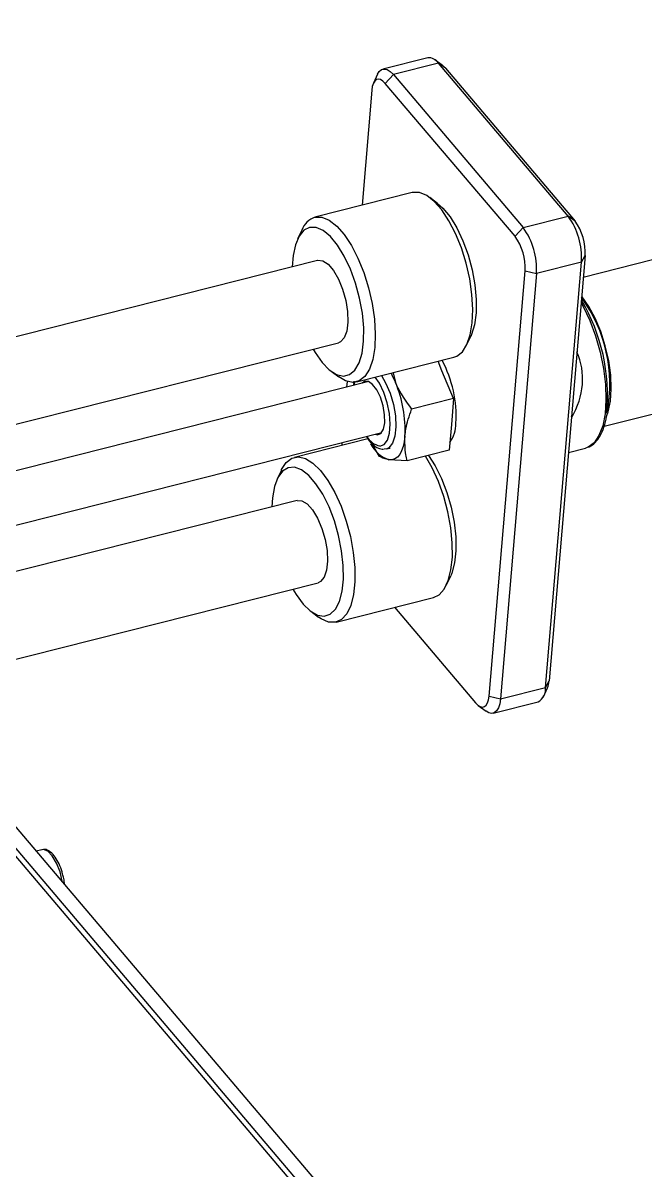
# Model space of a CAD drawing. Header units: millimetres. Extents: x 15 to 415, y 5 to 292.
# Drawn here: x 184.24 to 198.9, y 146.87 to 173.88 of the extents above; entities that cross this region are included whole.
import ezdxf

# ---------------------------------------------------------------- set-up
doc = ezdxf.new("R2010")
doc.units = ezdxf.units.MM
doc.layers.get('0').update_dxf_attribs({"lineweight": 5})

msp = doc.modelspace()

# ---------------------------------------------------------------- linework, layer by layer
at = {"color": 18, "linetype": 'Continuous', "lineweight": 25, "true_color": 0x000000}
for p, q in [((221.148, 173.88), (197.44, 167.888)), ((221.148, 173.88), (197.44, 167.888)), ((193.777, 173.059), (192.716, 172.791)), ((194.028, 172.93), (192.967, 172.662)), ((194.126, 172.875), (193.942, 173.012)), ((197.084, 169.329), (194.028, 172.93)), ((194.191, 172.813), (194.028, 172.93)), ((192.593, 172.671), (192.496, 172.463)), ((192.967, 172.662), (192.777, 172.455)), ((192.967, 172.662), (196.023, 169.061)), ((194.191, 172.813), (197.247, 169.212)), ((195.833, 168.855), (192.777, 172.455)), ((192.458, 172.298), (192.228, 169.585)), ((197.932, 164.381), (222.011, 170.467)), ((197.932, 164.381), (222.011, 170.467)), ((193.412, 169.884), (191.115, 169.303)), ((194.009, 169.629), (193.825, 169.766)), ((196.023, 169.061), (197.084, 169.329)), ((197.247, 169.212), (197.084, 169.329)), ((190.807, 169.003), (190.71, 168.795)), ((195.833, 168.855), (196.023, 169.061)), ((197.484, 168.4), (196.635, 158.384)), ((197.399, 168.246), (197.484, 168.4)), ((191.183, 168.289), (181.434, 165.825)), ((195.222, 158.027), (196.07, 168.043)), ((196.07, 168.043), (196.339, 167.978)), ((197.399, 168.246), (196.339, 167.978)), ((196.551, 158.23), (197.399, 168.246)), ((196.339, 167.978), (195.491, 157.962)), ((194.7, 166.305), (194.797, 166.514)), ((182.026, 163.912), (191.673, 166.35)), ((192.095, 165.425), (194.392, 166.006)), ((194.112, 165.69), (194.019, 165.911)), ((191.498, 165.68), (191.682, 165.543)), ((192.958, 165.643), (193.016, 165.413)), ((194.387, 165.033), (194.112, 165.69)), ((192.387, 165.435), (181.931, 162.792)), ((191.877, 165.437), (191.866, 165.303)), ((192.037, 165.442), (192.028, 165.344)), ((194.387, 165.033), (193.394, 164.782)), ((194.387, 165.033), (194.336, 164.426)), ((197.161, 164.59), (197.169, 164.592)), ((197.169, 164.592), (197.163, 164.62)), ((194.336, 164.426), (194.284, 163.82)), ((181.821, 161.485), (192.691, 164.232)), ((192.364, 164.086), (190.636, 163.649)), ((191.755, 163.996), (191.749, 163.93)), ((192.431, 163.97), (192.46, 163.924)), ((192.638, 163.672), (192.48, 163.936)), ((192.812, 163.851), (192.753, 163.842)), ((192.799, 163.847), (192.888, 163.87)), ((194.284, 163.82), (193.291, 163.569)), ((197.091, 163.767), (197.495, 163.869)), ((193.291, 163.569), (192.862, 163.595)), ((190.329, 163.349), (190.232, 163.141)), ((190.704, 162.635), (182.507, 160.563)), ((190.121, 162.697), (190.107, 162.484)), ((194.221, 160.651), (194.318, 160.86)), ((183.108, 158.652), (191.194, 160.696)), ((191.616, 159.771), (193.914, 160.351)), ((191.019, 160.026), (191.203, 159.888)), ((192.993, 160.119), (194.903, 157.869)), ((196.551, 158.23), (196.635, 158.384)), ((195.491, 157.962), (196.551, 158.23)), ((196.5, 158.011), (196.597, 158.219)), ((194.967, 157.807), (195.151, 157.67)), ((195.222, 158.027), (195.491, 157.962)), ((195.316, 157.623), (196.377, 157.891)), ((183.113, 156.07), (194.689, 142.431)), ((194.322, 142.18), (182.845, 155.703)), ((182.871, 155.849), (194.336, 142.342)), ((184.686, 154.411), (184.55, 154.377))]:
    msp.add_line(p, q, dxfattribs=at)
at = {"color": 18, "linetype": 'Continuous', "lineweight": 25, "true_color": 0x000000, "flags": 128}
for points in [[(192.593, 172.671), (192.635, 172.737), (192.689, 172.781), (192.752, 172.795), (192.821, 172.78), (192.894, 172.734), (192.967, 172.662)], [(194.126, 172.875), (194.136, 172.867), (194.191, 172.813)], [(192.777, 172.455), (192.722, 172.51), (192.667, 172.544), (192.615, 172.556), (192.568, 172.545), (192.527, 172.512), (192.495, 172.459), (192.471, 172.386), (192.458, 172.298)], [(194.392, 166.006), (194.46, 166.031), (194.592, 166.135), (194.699, 166.305), (194.778, 166.534), (194.825, 166.814), (194.838, 167.135), (194.818, 167.485), (194.765, 167.852), (194.68, 168.222), (194.568, 168.582), (194.431, 168.919), (194.275, 169.221), (194.106, 169.477), (193.929, 169.677), (193.752, 169.815), (193.58, 169.885), (193.419, 169.886)], [(194.009, 169.629), (194.134, 169.518), (194.302, 169.314), (194.461, 169.055), (194.605, 168.752), (194.726, 168.419), (194.822, 168.067), (194.887, 167.713), (194.918, 167.37), (194.916, 167.052), (194.879, 166.773), (194.81, 166.543), (194.797, 166.514)], [(191.122, 169.305), (191.282, 169.305), (191.454, 169.235), (191.632, 169.097), (191.808, 168.896), (191.978, 168.64), (192.133, 168.339), (192.27, 168.001), (192.383, 167.641), (192.467, 167.271), (192.52, 166.904), (192.541, 166.554), (192.527, 166.233), (192.48, 165.953), (192.402, 165.724), (192.294, 165.554), (192.162, 165.45), (192.01, 165.415), (191.842, 165.45), (191.682, 165.543)], [(190.993, 169.066), (190.857, 168.997), (190.744, 168.859), (190.659, 168.658), (190.605, 168.402), (190.586, 168.138)], [(191.076, 166.199), (191.124, 166.119), (191.288, 165.886), (191.458, 165.712), (191.627, 165.603), (191.788, 165.565), (191.934, 165.599), (192.059, 165.703), (192.158, 165.873), (192.228, 166.103), (192.265, 166.382), (192.267, 166.7), (192.236, 167.043), (192.171, 167.397), (192.075, 167.748), (191.954, 168.082), (191.81, 168.385), (191.651, 168.643), (191.483, 168.848), (191.313, 168.99), (191.147, 169.064), (190.993, 169.066), (190.993, 169.066)], [(191.186, 168.29), (191.304, 168.279), (191.43, 168.197), (191.556, 168.049), (191.673, 167.848), (191.771, 167.607), (191.844, 167.345), (191.887, 167.082), (191.895, 166.835), (191.868, 166.625), (191.809, 166.466), (191.722, 166.371), (191.673, 166.35)], [(197.389, 167.289), (197.437, 167.203), (197.592, 166.872), (197.727, 166.51), (197.835, 166.13), (197.914, 165.743), (197.961, 165.363), (197.974, 165.004), (197.953, 164.677), (197.898, 164.393), (197.811, 164.162), (197.696, 163.993), (197.556, 163.89), (197.495, 163.869)], [(197.989, 164.612), (198.028, 164.72), (198.081, 164.97), (198.1, 165.263), (198.086, 165.588), (198.039, 165.93), (197.96, 166.277), (197.854, 166.614), (197.724, 166.927), (197.575, 167.203), (197.415, 167.431), (197.403, 167.446)], [(192.912, 165.632), (192.95, 165.557), (193.016, 165.413)], [(192.048, 165.417), (192.047, 165.407), (192.038, 165.346)], [(192.535, 164.193), (192.591, 164.18), (192.673, 164.213), (192.732, 164.311), (192.762, 164.463), (192.76, 164.653), (192.725, 164.861), (192.661, 165.064), (192.576, 165.239), (192.478, 165.369), (192.379, 165.438), (192.288, 165.44), (192.231, 165.395)], [(192.644, 163.917), (192.747, 163.951), (192.826, 164.056), (192.876, 164.221), (192.892, 164.435), (192.873, 164.679), (192.821, 164.934), (192.74, 165.18), (192.636, 165.396), (192.54, 165.538)], [(192.685, 165.574), (192.785, 165.403), (192.889, 165.162), (192.967, 164.896), (193.014, 164.626), (193.027, 164.372), (193.004, 164.152), (192.948, 163.983), (192.862, 163.877), (192.812, 163.851)], [(193.24, 164.149), (193.223, 164.018), (193.196, 163.902), (193.16, 163.801), (193.115, 163.719), (193.061, 163.657), (193.001, 163.615), (192.934, 163.594), (192.862, 163.595)], [(190.329, 163.349), (190.334, 163.36), (190.443, 163.527), (190.576, 163.628), (190.73, 163.659), (190.897, 163.62), (191.073, 163.512), (191.251, 163.339), (191.424, 163.107), (191.587, 162.824), (191.733, 162.502), (191.857, 162.15), (191.954, 161.783), (192.022, 161.413), (192.057, 161.054), (192.059, 160.718), (192.026, 160.418), (191.962, 160.165), (191.867, 159.968), (191.745, 159.834), (191.601, 159.767), (191.44, 159.771), (191.267, 159.845), (191.203, 159.888)], [(193.914, 160.351), (194.043, 160.414), (194.165, 160.549), (194.259, 160.746), (194.324, 160.999), (194.356, 161.299), (194.355, 161.634), (194.319, 161.993), (194.252, 162.363), (194.154, 162.731), (194.03, 163.082), (193.884, 163.405), (193.727, 163.679)], [(193.797, 163.697), (193.955, 163.45), (194.102, 163.154), (194.228, 162.825), (194.328, 162.476), (194.399, 162.121), (194.437, 161.775), (194.44, 161.452), (194.409, 161.165), (194.345, 160.926), (194.318, 160.86)], [(190.597, 160.545), (190.673, 160.419), (190.839, 160.196), (191.01, 160.033), (191.178, 159.937), (191.336, 159.911), (191.479, 159.958), (191.6, 160.074), (191.694, 160.256), (191.758, 160.495), (191.789, 160.782), (191.785, 161.105), (191.748, 161.451), (191.677, 161.806), (191.577, 162.155), (191.451, 162.484), (191.304, 162.78), (191.143, 163.03), (190.974, 163.224), (190.804, 163.354), (190.64, 163.415), (190.489, 163.405), (190.356, 163.323), (190.248, 163.173), (190.168, 162.962), (190.121, 162.697), (190.121, 162.697)], [(190.704, 162.635), (190.812, 162.629), (190.938, 162.554), (191.065, 162.412), (191.183, 162.216), (191.284, 161.978), (191.36, 161.718), (191.405, 161.453), (191.417, 161.204), (191.394, 160.99), (191.338, 160.825), (191.253, 160.723), (191.194, 160.696)], [(194.903, 157.869), (194.958, 157.815), (195.012, 157.781), (195.064, 157.769), (195.111, 157.78), (195.152, 157.812), (195.185, 157.866), (195.208, 157.938), (195.222, 158.027)], [(195.491, 157.962), (195.473, 157.844), (195.442, 157.748), (195.398, 157.677), (195.344, 157.633), (195.281, 157.619), (195.212, 157.634), (195.151, 157.67)], [(185.169, 153.648), (185.166, 153.666), (185.113, 153.89), (185.032, 154.097), (184.932, 154.265), (184.825, 154.375), (184.721, 154.415), (184.686, 154.411)]]:
    msp.add_lwpolyline(points, dxfattribs=at)
at = {"color": 18, "linetype": 'Continuous', "lineweight": 25, "true_color": 0x000000}
for centre, radius, start, end in [((193.799, 172.795), 0.265, 30.5767, 94.8315), ((191.285, 168.82), 0.511, 108.6252, 159.0018), ((195.75, 168.353), 1.653, 356.3147, 36.2006), ((196.246, 168.48), 1.24, 356.3145, 36.2008), ((194.832, 168.122), 1.24, 356.3145, 36.2008), ((194.689, 168.085), 1.653, 356.3147, 36.2006), ((193.673, 165.132), 4.336, 354.164, 30.8473), ((194.627, 165.375), 3.44, 349.0719, 36.2965), ((191.633, 164.609), 2.813, 356.8184, 28.1264), ((190.399, 164.298), 2.844, 357.0064, 23.0902), ((193.625, 164.46), 0.817, 325.6896, 359.4864), ((192.751, 164.374), 0.469, 209.3173, 256.8556), ((193.115, 164.32), 0.768, 207.0852, 250.728), ((196.177, 158.405), 0.459, 336.1816, 357.3768), ((196.206, 158.193), 0.347, 299.4631, 6.1106)]:
    msp.add_arc(centre, radius, start, end, dxfattribs=at)
msp.add_ellipse((194.582, 165.35), major_axis=(2.833, 0.326), ratio=0.74891, start_param=5.76968, end_param=6.504711, dxfattribs=at)
for points, knots in [([(193.016, 165.413), (193.022, 165.398), (193.117, 165.176), (193.26, 164.972), (193.394, 164.782)], [0, 0, 0, 0, 0.070215, 1, 1, 1, 1]), ([(193.24, 164.149), (193.246, 164.205), (193.269, 164.412), (193.341, 164.625), (193.394, 164.782)], [0, 0, 0, 0, 0.268634, 1, 1, 1, 1]), ([(197.539, 163.889), (197.554, 163.892), (197.623, 163.908), (197.726, 163.998), (197.844, 164.148), (197.931, 164.359), (197.982, 164.53), (197.993, 164.639), (197.994, 164.65)], [0, 0, 0, 0, 0.057319, 0.2750778, 0.4975385, 0.7326425, 0.9747468, 1, 1, 1, 1]), ([(192.33, 164.141), (192.335, 164.132), (192.377, 164.057), (192.471, 163.957), (192.599, 163.859), (192.691, 163.845), (192.731, 163.84)], [0, 0, 0, 0, 0.048674, 0.387306, 0.735478, 1, 1, 1, 1]), ([(193.291, 163.569), (193.28, 163.616), (193.237, 163.798), (193.238, 164), (193.24, 164.149)], [0, 0, 0, 0, 0.257553, 1, 1, 1, 1]), ([(192.862, 163.595), (192.854, 163.596), (192.745, 163.614), (192.69, 163.644), (192.638, 163.672)], [0, 0, 0, 0, 0.070215, 1, 1, 1, 1]), ([(185.173, 153.839), (185.165, 153.872), (185.14, 153.971), (185.072, 154.124), (184.976, 154.279), (184.873, 154.376), (184.773, 154.424), (184.715, 154.411), (184.694, 154.406)], [0, 0, 0, 0, 0.097034, 0.30165, 0.508454, 0.721073, 0.895709, 1, 1, 1, 1]), ([(185.219, 153.588), (185.215, 153.637), (185.208, 153.72), (185.183, 153.804), (185.173, 153.839)], [0, 0, 0, 0, 0.582144, 1, 1, 1, 1])]:
    msp.add_open_spline(points, degree=3, knots=knots, dxfattribs=at)

doc.saveas('drawing.dxf')
